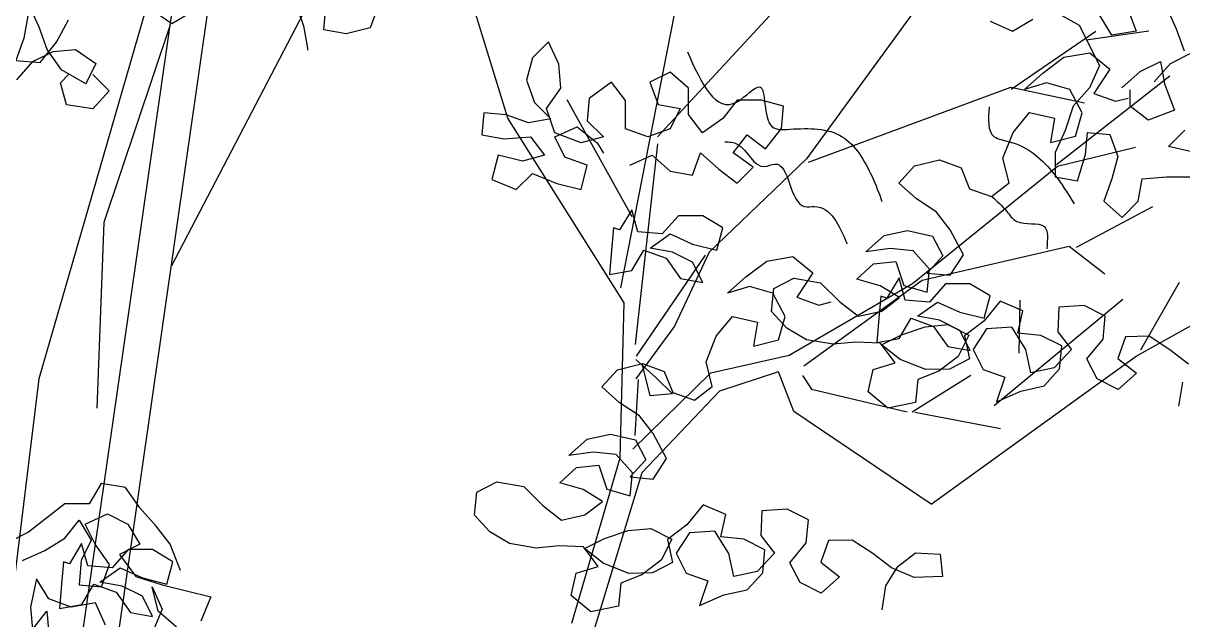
# Model space of a CAD drawing. Header units: metres. Extents: x 37 to 217, y 53 to 242.
# Drawn here: x 49.606 to 53.836, y 59.073 to 61.25 of the extents above; entities that cross this region are included whole.
import ezdxf

# ---------------------------------------------------------------- set-up
doc = ezdxf.new("R2010")
doc.units = ezdxf.units.M
doc.layers.add('DGPRO_Arboles existentes', color=7, linetype='Continuous')

# ---------------------------------------------------------------- blocks, each defined once
blk = doc.blocks.new('Celtis tala VISTA 250 gris')
at = {"color": 252}
for p, q in [((2390.729, 1071.7785), (2391.3881, 1076.3701)), ((2390.729, 1071.7785), (2391.3881, 1076.3701)), ((2390.9554, 1072.4418), (2391.5192, 1076.3701)), ((2390.9554, 1072.4418), (2391.5192, 1076.3701)), ((2392.2442, 1076.3759), (2391.2453, 1074.4601)), ((2392.2442, 1076.3759), (2391.2453, 1074.4601)), ((2391.3441, 1076.0633), (2390.761, 1074.0478)), ((2391.3441, 1076.0633), (2390.761, 1074.0478)), ((2394.1492, 1075.6579), (2393.5609, 1074.8499)), ((2394.1492, 1075.6579), (2393.5609, 1074.8499)), ((2392.8844, 1074.3796), (2393.1256, 1075.6086)), ((2392.8844, 1074.3796), (2393.1256, 1075.6086)), ((2393.0178, 1074.9309), (2393.5147, 1075.4677)), ((2393.0178, 1074.9309), (2393.5147, 1075.4677)), ((2392.4718, 1074.9993), (2392.3441, 1075.414)), ((2392.4718, 1074.9993), (2392.3441, 1075.414)), ((2391.2402, 1075.3394), (2390.9981, 1074.6186)), ((2391.2402, 1075.3394), (2390.9981, 1074.6186)), ((2394.308, 1075.1049), (2394.6163, 1075.3162)), ((2394.308, 1075.1049), (2394.6163, 1075.3162)), ((2394.5813, 1075.2852), (2394.8099, 1075.3171)), ((2394.5813, 1075.2852), (2394.8099, 1075.3171)), ((2394.4736, 1074.8298), (2394.8861, 1075.1534)), ((2394.4736, 1074.8298), (2394.8861, 1075.1534)), ((2393.5682, 1074.8389), (2394.3071, 1075.1123)), ((2393.5682, 1074.8389), (2394.3071, 1075.1123)), ((2394.3071, 1075.1123), (2394.5747, 1075.055)), ((2394.3071, 1075.1123), (2394.5747, 1075.055)), ((2392.9256, 1074.6387), (2392.6887, 1075.0661)), ((2392.9256, 1074.6387), (2392.6887, 1075.0661)), ((2392.8969, 1074.3248), (2392.4718, 1074.9993)), ((2392.8969, 1074.3248), (2392.4718, 1074.9993)), ((2392.9379, 1074.1729), (2393.0187, 1074.9047)), ((2392.9379, 1074.1729), (2393.0187, 1074.9047)), ((2394.4772, 1074.8243), (2394.761, 1074.8926)), ((2394.4772, 1074.8243), (2394.761, 1074.8926)), ((2393.5609, 1074.8499), (2393.2069, 1074.5095)), ((2393.5609, 1074.8499), (2393.2069, 1074.5095)), ((2393.9476, 1074.3957), (2394.4772, 1074.8243)), ((2393.9476, 1074.3957), (2394.4772, 1074.8243)), ((2394.5455, 1074.5286), (2394.8242, 1074.6767)), ((2394.5455, 1074.5286), (2394.8242, 1074.6767)), ((2390.9981, 1074.6186), (2390.9736, 1073.9403)), ((2390.9981, 1074.6186), (2390.9736, 1073.9403)), ((2393.9834, 1074.4075), (2394.5198, 1074.5314)), ((2393.9834, 1074.4075), (2394.5198, 1074.5314)), ((2394.5198, 1074.5314), (2394.6496, 1074.4308)), ((2394.5198, 1074.5314), (2394.6496, 1074.4308)), ((2392.9413, 1074.1305), (2393.1931, 1074.4993)), ((2392.9413, 1074.1305), (2393.1931, 1074.4993)), ((2393.2069, 1074.5095), (2393.0799, 1074.2395)), ((2393.2069, 1074.5095), (2393.0799, 1074.2395)), ((2393.5517, 1074.095), (2393.9834, 1074.4075)), ((2393.5517, 1074.095), (2393.9834, 1074.4075)), ((2394.7803, 1074.154), (2394.9215, 1074.401)), ((2394.7803, 1074.154), (2394.9215, 1074.401)), ((2393.4977, 1074.1347), (2393.9476, 1074.3957)), ((2393.4977, 1074.1347), (2393.9476, 1074.3957)), ((2392.8812, 1073.7598), (2392.8969, 1074.3248)), ((2392.8812, 1073.7598), (2392.8969, 1074.3248)), ((2394.2452, 1073.9505), (2394.7145, 1074.3385)), ((2394.2452, 1073.9505), (2394.7145, 1074.3385)), ((2394.3366, 1074.1413), (2394.3401, 1074.335)), ((2394.3366, 1074.1413), (2394.3401, 1074.335)), ((2394.7631, 1074.1309), (2395.0164, 1074.2712)), ((2394.7631, 1074.1309), (2395.0164, 1074.2712)), ((2393.0799, 1074.2395), (2392.9384, 1074.0481)), ((2393.0799, 1074.2395), (2392.9384, 1074.0481)), ((2393.2121, 1074.0691), (2393.4977, 1074.1347)), ((2393.2121, 1074.0691), (2393.4977, 1074.1347)), ((2394.0155, 1073.5906), (2394.7631, 1074.1309)), ((2394.0155, 1073.5906), (2394.7631, 1074.1309)), ((2392.9282, 1073.7907), (2393.2121, 1074.0691)), ((2392.9282, 1073.7907), (2393.2121, 1074.0691)), ((2393.4589, 1074.0734), (2393.2439, 1074.0029)), ((2393.4589, 1074.0734), (2393.2439, 1074.0029)), ((2393.5151, 1073.9282), (2393.4589, 1074.0734)), ((2393.5151, 1073.9282), (2393.4589, 1074.0734)), ((2393.5469, 1074.0601), (2393.5797, 1074.0104)), ((2393.5469, 1074.0601), (2393.5797, 1074.0104)), ((2393.9471, 1073.9279), (2394.1606, 1074.0608)), ((2393.9471, 1073.9279), (2394.1606, 1074.0608)), ((2390.761, 1074.0478), (2390.5682, 1072.462)), ((2390.761, 1074.0478), (2390.5682, 1072.462)), ((2392.9359, 1073.8409), (2392.9481, 1074.0455)), ((2392.9359, 1073.8409), (2392.9481, 1074.0455)), ((2393.2439, 1074.0029), (2392.9608, 1073.7052)), ((2393.2439, 1074.0029), (2392.9608, 1073.7052)), ((2393.5797, 1074.0104), (2393.9279, 1073.9271)), ((2393.5797, 1074.0104), (2393.9279, 1073.9271)), ((2394.0155, 1073.5906), (2393.5151, 1073.9282)), ((2394.0155, 1073.5906), (2393.5151, 1073.9282)), ((2393.9563, 1073.926), (2394.2688, 1073.8667)), ((2393.9563, 1073.926), (2394.2688, 1073.8667)), ((2392.7049, 1073.1561), (2392.8812, 1073.7598)), ((2392.7049, 1073.1561), (2392.8812, 1073.7598)), ((2392.9608, 1073.7052), (2392.7855, 1073.13)), ((2392.9608, 1073.7052), (2392.7855, 1073.13))]:
    blk.add_line(p, q, dxfattribs=at)
for points in [[(2394.8298, 1075.132), (2394.8888, 1075.1985), (2394.9627, 1075.2355)], [(2394.9405, 1075.2429), (2394.9109, 1075.3241), (2394.8739, 1075.4054)], [(2394.7335, 1075.3979), (2394.7631, 1075.3166), (2394.6745, 1075.3018), (2394.6301, 1075.3756)], [(2396.2514, 1075.0644), (2396.3104, 1075.1309), (2396.3843, 1075.1679), (2396.4655, 1075.1754), (2396.5395, 1075.1238), (2396.5026, 1075.0498), (2396.4139, 1075.1015), (2396.3621, 1075.1753), (2396.3325, 1075.2566), (2396.2955, 1075.3378), (2396.2216, 1075.382)], [(2396.2514, 1075.0644), (2396.3104, 1075.1309), (2396.3843, 1075.1679), (2396.4655, 1075.1754), (2396.5395, 1075.1238), (2396.5026, 1075.0498), (2396.4139, 1075.1015), (2396.3621, 1075.1753), (2396.3325, 1075.2566), (2396.2955, 1075.3378), (2396.2216, 1075.382)], [(2390.722, 1075.372), (2390.7073, 1075.2907), (2390.6778, 1075.2094), (2390.7665, 1075.2021), (2390.8255, 1075.2761), (2390.8697, 1075.3574)], [(2391.3204, 1075.3873), (2391.2465, 1075.3429), (2391.1726, 1075.3946)], [(2390.722, 1075.372), (2390.7073, 1075.2907), (2390.6778, 1075.2094), (2390.7665, 1075.2021), (2390.8255, 1075.2761), (2390.8697, 1075.3574)], [(2391.3204, 1075.3873), (2391.2465, 1075.3429), (2391.1726, 1075.3946)], [(2394.2312, 1075.3531), (2394.3125, 1075.3162), (2394.3863, 1075.3606)], [(2394.475, 1075.3828), (2394.5563, 1075.3386), (2394.6303, 1075.1909), (2394.5934, 1075.1096), (2394.5344, 1075.0431), (2394.5049, 1074.9544), (2394.468, 1074.8731), (2394.4681, 1074.7844), (2394.5494, 1074.7697), (2394.5789, 1074.8658), (2394.5862, 1074.9471), (2394.6675, 1074.9397), (2394.6971, 1074.8585), (2394.675, 1074.7772), (2394.6455, 1074.6959), (2394.7121, 1074.6369), (2394.7711, 1074.696), (2394.7858, 1074.7773), (2394.8745, 1074.7848), (2394.9631, 1074.7849)], [(2394.9778, 1074.8735), (2394.8817, 1074.8956), (2394.9408, 1074.9548)], [(2394.2312, 1075.3531), (2394.3125, 1075.3162), (2394.3863, 1075.3606)], [(2394.475, 1075.3828), (2394.5563, 1075.3386), (2394.6303, 1075.1909), (2394.5934, 1075.1096), (2394.5344, 1075.0431), (2394.5049, 1074.9544), (2394.468, 1074.8731), (2394.4681, 1074.7844), (2394.5494, 1074.7697), (2394.5789, 1074.8658), (2394.5862, 1074.9471), (2394.6675, 1074.9397), (2394.6971, 1074.8585), (2394.675, 1074.7772), (2394.6455, 1074.6959), (2394.7121, 1074.6369), (2394.7711, 1074.696), (2394.7858, 1074.7773), (2394.8745, 1074.7848), (2394.9631, 1074.7849)], [(2394.9778, 1074.8735), (2394.8817, 1074.8956), (2394.9408, 1074.9548)], [(2391.6305, 1075.5723), (2391.6749, 1075.4985), (2391.6971, 1075.4172), (2391.7268, 1075.336), (2391.7416, 1075.2547), (2391.7416, 1075.2474)], [(2391.6305, 1075.5723), (2391.6749, 1075.4985), (2391.6971, 1075.4172), (2391.7268, 1075.336), (2391.7416, 1075.2547), (2391.7416, 1075.2474)], [(2391.9999, 1075.5062), (2392, 1075.4101), (2391.9706, 1075.3288), (2391.8819, 1075.3066), (2391.8006, 1075.3213), (2391.808, 1075.4026), (2391.8744, 1075.4617), (2391.9556, 1075.4913), (2391.9926, 1075.4914)], [(2391.9999, 1075.5062), (2392, 1075.4101), (2391.9706, 1075.3288), (2391.8819, 1075.3066), (2391.8006, 1075.3213), (2391.808, 1075.4026), (2391.8744, 1075.4617), (2391.9556, 1075.4913), (2391.9926, 1075.4914)], [(2392.9167, 1074.8273), (2392.9979, 1074.8643), (2393.0644, 1074.8053), (2393.1457, 1074.7906), (2393.1752, 1074.8719), (2393.2417, 1074.8128), (2393.3083, 1074.7612), (2393.3673, 1074.8204), (2393.2934, 1074.872), (2393.345, 1074.9385), (2393.4116, 1074.8869), (2393.4706, 1074.9608), (2393.4779, 1075.0421), (2393.3966, 1075.0642), (2393.308, 1075.0641), (2393.2563, 1074.9976), (2393.1825, 1074.9458), (2393.1307, 1075.0122), (2393.1306, 1075.1083), (2393.0641, 1075.1673), (2392.9903, 1075.1303), (2393.0199, 1075.0491), (2393.1012, 1075.0344), (2393.0643, 1074.9604), (2392.983, 1074.9308), (2392.9018, 1074.9603), (2392.9017, 1075.0637), (2392.8499, 1075.1302), (2392.7687, 1075.071), (2392.7614, 1074.9897), (2392.8205, 1074.9307), (2392.7393, 1074.9084), (2392.6432, 1074.9453), (2392.6136, 1075.0339), (2392.6652, 1075.1078), (2392.6577, 1075.1965), (2392.6207, 1075.2777), (2392.5617, 1075.2186), (2392.5396, 1075.1373), (2392.5692, 1075.056), (2392.6284, 1074.997), (2392.5471, 1074.9821), (2392.4658, 1075.0116), (2392.3846, 1075.0189), (2392.3772, 1074.9377), (2392.4585, 1074.9229), (2392.5546, 1074.9304), (2392.6063, 1074.864), (2392.5251, 1074.8417), (2392.4364, 1074.8638), (2392.4143, 1074.7752), (2392.503, 1074.7383), (2392.5621, 1074.7975), (2392.6508, 1074.7606), (2392.7394, 1074.7385), (2392.7615, 1074.8272), (2392.6802, 1074.8567), (2392.6432, 1074.9305), (2392.7244, 1074.9675), (2392.7984, 1074.9085), (2392.8206, 1074.8716)], [(2392.9167, 1074.8273), (2392.9979, 1074.8643), (2393.0644, 1074.8053), (2393.1457, 1074.7906), (2393.1752, 1074.8719), (2393.2417, 1074.8128), (2393.3083, 1074.7612), (2393.3673, 1074.8204), (2393.2934, 1074.872), (2393.345, 1074.9385), (2393.4116, 1074.8869), (2393.4706, 1074.9608), (2393.4779, 1075.0421), (2393.3966, 1075.0642), (2393.308, 1075.0641), (2393.2563, 1074.9976), (2393.1825, 1074.9458), (2393.1307, 1075.0122), (2393.1306, 1075.1083), (2393.0641, 1075.1673), (2392.9903, 1075.1303), (2393.0199, 1075.0491), (2393.1012, 1075.0344), (2393.0643, 1074.9604), (2392.983, 1074.9308), (2392.9018, 1074.9603), (2392.9017, 1075.0637), (2392.8499, 1075.1302), (2392.7687, 1075.071), (2392.7614, 1074.9897), (2392.8205, 1074.9307), (2392.7393, 1074.9084), (2392.6432, 1074.9453), (2392.6136, 1075.0339), (2392.6652, 1075.1078), (2392.6577, 1075.1965), (2392.6207, 1075.2777), (2392.5617, 1075.2186), (2392.5396, 1075.1373), (2392.5692, 1075.056), (2392.6284, 1074.997), (2392.5471, 1074.9821), (2392.4658, 1075.0116), (2392.3846, 1075.0189), (2392.3772, 1074.9377), (2392.4585, 1074.9229), (2392.5546, 1074.9304), (2392.6063, 1074.864), (2392.5251, 1074.8417), (2392.4364, 1074.8638), (2392.4143, 1074.7752), (2392.503, 1074.7383), (2392.5621, 1074.7975), (2392.6508, 1074.7606), (2392.7394, 1074.7385), (2392.7615, 1074.8272), (2392.6802, 1074.8567), (2392.6432, 1074.9305), (2392.7244, 1074.9675), (2392.7984, 1074.9085), (2392.8206, 1074.8716)], [(2394.9199, 1073.9481), (2394.9343, 1074.0359)], [(2394.9544, 1074.101), (2394.886, 1074.1539), (2394.8114, 1074.2029), (2394.7252, 1074.2009), (2394.6966, 1074.1216), (2394.765, 1074.0687), (2394.698, 1074.0089), (2394.621, 1074.0477), (2394.5839, 1074.1203), (2394.643, 1074.1926), (2394.6512, 1074.2765), (2394.5743, 1074.3153), (2394.4819, 1074.3093), (2394.4777, 1074.2192), (2394.5273, 1074.1545), (2394.4642, 1074.0884), (2394.3797, 1074.07), (2394.3613, 1074.1545), (2394.31, 1074.2357), (2394.2176, 1074.2297), (2394.1687, 1074.1551), (2394.2058, 1074.0824), (2394.2851, 1074.0538), (2394.2542, 1073.9644), (2394.3433, 1074.0032), (2394.4277, 1074.0217), (2394.4846, 1074.0838), (2394.4928, 1074.1676), (2394.4159, 1074.2064), (2394.332, 1074.2146), (2394.3504, 1074.2961), (2394.2673, 1074.331), (2394.2081, 1074.2586), (2394.1371, 1074.205), (2394.1555, 1074.1206), (2394.0829, 1074.0834), (2393.9967, 1074.0814), (2393.9034, 1074.1185), (2393.835, 1074.1715), (2393.9076, 1074.2086), (2393.9944, 1074.2372), (2394.0766, 1074.2455), (2394.1535, 1074.2067), (2394.1147, 1074.1298), (2394.0437, 1074.0762), (2393.9672, 1074.0452), (2393.9589, 1073.9614), (2393.858, 1073.9413), (2393.7857, 1074.0005), (2393.8041, 1074.082), (2393.8846, 1074.1067), (2393.831, 1074.1777), (2393.741, 1074.182), (2393.6588, 1074.1737), (2393.5608, 1074.1905), (2393.4901, 1074.2332), (2393.4342, 1074.294), (2393.4424, 1074.3779), (2393.5151, 1074.415), (2393.613, 1074.3983), (2393.6831, 1074.3289), (2393.7515, 1074.276), (2393.8359, 1074.2944), (2393.9007, 1074.3441), (2393.83, 1074.3868), (2393.7445, 1074.4114), (2393.8053, 1074.4673), (2393.8875, 1074.4756), (2393.9161, 1074.3888), (2394.0016, 1074.3641), (2394.0098, 1074.448), (2393.95, 1074.515), (2393.8661, 1074.5232), (2393.7777, 1074.5111), (2393.8448, 1074.5709), (2393.9293, 1074.5893), (2394.021, 1074.5686), (2394.0581, 1074.496), (2394.0013, 1074.4338), (2394.0851, 1074.4256), (2394.1341, 1074.5003), (2394.0851, 1074.5917), (2394.0354, 1074.6564), (2393.9608, 1074.7054), (2393.8987, 1074.7622), (2393.9555, 1074.8244), (2394.0462, 1074.8468), (2394.1255, 1074.8182), (2394.1564, 1074.7416), (2394.2356, 1074.713), (2394.3004, 1074.7626), (2394.278, 1074.8534), (2394.3152, 1074.9467), (2394.3743, 1075.0191), (2394.466, 1074.9984), (2394.4516, 1074.9106), (2394.5423, 1074.933), (2394.567, 1075.0185), (2394.5219, 1075.1036), (2394.4364, 1075.1282), (2394.3559, 1075.1036), (2394.4229, 1075.1634), (2394.5002, 1075.221), (2394.5949, 1075.2371), (2394.6672, 1075.1779), (2394.6097, 1075.0891), (2394.6889, 1075.0606), (2394.7343, 1075.0717)], [(2394.9199, 1073.9481), (2394.9343, 1074.0359)], [(2394.9544, 1074.101), (2394.886, 1074.1539), (2394.8114, 1074.2029), (2394.7252, 1074.2009), (2394.6966, 1074.1216), (2394.765, 1074.0687), (2394.698, 1074.0089), (2394.621, 1074.0477), (2394.5839, 1074.1203), (2394.643, 1074.1926), (2394.6512, 1074.2765), (2394.5743, 1074.3153), (2394.4819, 1074.3093), (2394.4777, 1074.2192), (2394.5273, 1074.1545), (2394.4642, 1074.0884), (2394.3797, 1074.07), (2394.3613, 1074.1545), (2394.31, 1074.2357), (2394.2176, 1074.2297), (2394.1687, 1074.1551), (2394.2058, 1074.0824), (2394.2851, 1074.0538), (2394.2542, 1073.9644), (2394.3433, 1074.0032), (2394.4277, 1074.0217), (2394.4846, 1074.0838), (2394.4928, 1074.1676), (2394.4159, 1074.2064), (2394.332, 1074.2146), (2394.3504, 1074.2961), (2394.2673, 1074.331), (2394.2081, 1074.2586), (2394.1371, 1074.205), (2394.1555, 1074.1206), (2394.0829, 1074.0834), (2393.9967, 1074.0814), (2393.9034, 1074.1185), (2393.835, 1074.1715), (2393.9076, 1074.2086), (2393.9944, 1074.2372), (2394.0766, 1074.2455), (2394.1535, 1074.2067), (2394.1147, 1074.1298), (2394.0437, 1074.0762), (2393.9672, 1074.0452), (2393.9589, 1073.9614), (2393.858, 1073.9413), (2393.7857, 1074.0005), (2393.8041, 1074.082), (2393.8846, 1074.1067), (2393.831, 1074.1777), (2393.741, 1074.182), (2393.6588, 1074.1737), (2393.5608, 1074.1905), (2393.4901, 1074.2332), (2393.4342, 1074.294), (2393.4424, 1074.3779), (2393.5151, 1074.415), (2393.613, 1074.3983), (2393.6831, 1074.3289), (2393.7515, 1074.276), (2393.8359, 1074.2944), (2393.9007, 1074.3441), (2393.83, 1074.3868), (2393.7445, 1074.4114), (2393.8053, 1074.4673), (2393.8875, 1074.4756), (2393.9161, 1074.3888), (2394.0016, 1074.3641), (2394.0098, 1074.448), (2393.95, 1074.515), (2393.8661, 1074.5232), (2393.7777, 1074.5111), (2393.8448, 1074.5709), (2393.9293, 1074.5893), (2394.021, 1074.5686), (2394.0581, 1074.496), (2394.0013, 1074.4338), (2394.0851, 1074.4256), (2394.1341, 1074.5003), (2394.0851, 1074.5917), (2394.0354, 1074.6564), (2393.9608, 1074.7054), (2393.8987, 1074.7622), (2393.9555, 1074.8244), (2394.0462, 1074.8468), (2394.1255, 1074.8182), (2394.1564, 1074.7416), (2394.2356, 1074.713), (2394.3004, 1074.7626), (2394.278, 1074.8534), (2394.3152, 1074.9467), (2394.3743, 1075.0191), (2394.466, 1074.9984), (2394.4516, 1074.9106), (2394.5423, 1074.933), (2394.567, 1075.0185), (2394.5219, 1075.1036), (2394.4364, 1075.1282), (2394.3559, 1075.1036), (2394.4229, 1075.1634), (2394.5002, 1075.221), (2394.5949, 1075.2371), (2394.6672, 1075.1779), (2394.6097, 1075.0891), (2394.6889, 1075.0606), (2394.7343, 1075.0717)], [(2394.7116, 1075.1097), (2394.7781, 1075.1689), (2394.8519, 1075.2059), (2394.8668, 1075.1246), (2394.9038, 1075.0286), (2394.8078, 1074.9916), (2394.7412, 1075.0432), (2394.7412, 1075.1023)], [(2394.7116, 1075.1097), (2394.7781, 1075.1689), (2394.8519, 1075.2059), (2394.8668, 1075.1246), (2394.9038, 1075.0286), (2394.8078, 1074.9916), (2394.7412, 1075.0432), (2394.7412, 1075.1023)], [(2390.9586, 1075.158), (2391.0177, 1075.0989), (2390.9587, 1075.0324), (2390.8626, 1075.0471), (2390.8404, 1075.1283), (2390.8699, 1075.1579)], [(2390.9586, 1075.158), (2391.0177, 1075.0989), (2390.9587, 1075.0324), (2390.8626, 1075.0471), (2390.8404, 1075.1283), (2390.8699, 1075.1579)], [(2392.8578, 1074.5983), (2392.8504, 1074.517), (2392.8431, 1074.4283), (2392.9244, 1074.4432), (2392.9686, 1074.5171), (2393.0499, 1074.4876), (2393.1017, 1074.4138), (2393.183, 1074.3991), (2393.146, 1074.4729), (2393.0721, 1074.5098), (2392.9908, 1074.5245), (2393.0646, 1074.5763), (2393.1459, 1074.5394), (2393.2346, 1074.5173), (2393.2567, 1074.5986), (2393.1828, 1074.6429), (2393.0941, 1074.6428), (2393.0351, 1074.5763), (2392.9464, 1074.5836), (2392.9242, 1074.6648), (2392.8799, 1074.5909), (2392.8578, 1074.5983)], [(2392.8578, 1074.5983), (2392.8504, 1074.517), (2392.8431, 1074.4283), (2392.9244, 1074.4432), (2392.9686, 1074.5171), (2393.0499, 1074.4876), (2393.1017, 1074.4138), (2393.183, 1074.3991), (2393.146, 1074.4729), (2393.0721, 1074.5098), (2392.9908, 1074.5245), (2393.0646, 1074.5763), (2393.1459, 1074.5394), (2393.2346, 1074.5173), (2393.2567, 1074.5986), (2393.1828, 1074.6429), (2393.0941, 1074.6428), (2393.0351, 1074.5763), (2392.9464, 1074.5836), (2392.9242, 1074.6648), (2392.8799, 1074.5909), (2392.8578, 1074.5983)], [(2393.8368, 1073.2047), (2393.8512, 1073.2925), (2393.8939, 1073.3631), (2393.9587, 1073.4128), (2394.0488, 1073.4085), (2394.057, 1073.3264), (2393.9544, 1073.3227), (2393.8713, 1073.3576), (2393.8029, 1073.4105), (2393.7282, 1073.4594), (2393.6421, 1073.4575), (2393.6135, 1073.3782), (2393.6819, 1073.3253), (2393.6149, 1073.2655), (2393.5379, 1073.3042), (2393.5008, 1073.3769), (2393.5599, 1073.4492), (2393.5681, 1073.5331), (2393.4912, 1073.5718), (2393.3988, 1073.5659), (2393.3946, 1073.4758), (2393.4442, 1073.4111), (2393.3811, 1073.345), (2393.2966, 1073.3266), (2393.2782, 1073.411), (2393.2269, 1073.4922), (2393.1345, 1073.4863), (2393.0855, 1073.4117), (2393.1227, 1073.339), (2393.2019, 1073.3104), (2393.171, 1073.221), (2393.2601, 1073.2598), (2393.3446, 1073.2782), (2393.4015, 1073.3404), (2393.4097, 1073.4242), (2393.3328, 1073.463), (2393.2489, 1073.4712), (2393.2673, 1073.5527), (2393.1841, 1073.5876), (2393.125, 1073.5152), (2393.054, 1073.4616), (2393.0724, 1073.3771), (2392.9997, 1073.34), (2392.9136, 1073.338), (2392.8202, 1073.3751), (2392.7519, 1073.4281), (2392.8245, 1073.4652), (2392.9113, 1073.4938), (2392.9935, 1073.5021), (2393.0704, 1073.4633), (2393.0316, 1073.3863), (2392.9606, 1073.3327), (2392.884, 1073.3018), (2392.8758, 1073.218), (2392.7749, 1073.1979), (2392.7026, 1073.2571), (2392.721, 1073.3386), (2392.8015, 1073.3633), (2392.7479, 1073.4343), (2392.6578, 1073.4386), (2392.5756, 1073.4303), (2392.4777, 1073.4471), (2392.407, 1073.4898), (2392.3511, 1073.5506), (2392.3593, 1073.6344), (2392.4319, 1073.6716), (2392.5299, 1073.6549), (2392.5999, 1073.5855), (2392.6683, 1073.5326), (2392.7528, 1073.551), (2392.8176, 1073.6007), (2392.7469, 1073.6434), (2392.6614, 1073.668), (2392.7222, 1073.7239), (2392.8044, 1073.7322), (2392.833, 1073.6454), (2392.9185, 1073.6207), (2392.9267, 1073.7046), (2392.8669, 1073.7716), (2392.783, 1073.7798), (2392.6946, 1073.7676), (2392.7616, 1073.8275), (2392.8461, 1073.8459), (2392.9379, 1073.8252), (2392.975, 1073.7526), (2392.9182, 1073.6904), (2393.002, 1073.6822), (2393.051, 1073.7569), (2393.002, 1073.8482), (2392.9523, 1073.913), (2392.8777, 1073.962), (2392.8155, 1074.0188), (2392.8724, 1074.081), (2392.9631, 1074.1033), (2393.0424, 1074.0748), (2393.0733, 1073.9982), (2393.1525, 1073.9696), (2393.2173, 1074.0192), (2393.1949, 1074.11), (2393.232, 1074.2033), (2393.2912, 1074.2757), (2393.3829, 1074.255), (2393.3685, 1074.1672), (2393.4592, 1074.1896), (2393.4838, 1074.275), (2393.4388, 1074.3602), (2393.3533, 1074.3848), (2393.2728, 1074.3601), (2393.3398, 1074.42), (2393.4171, 1074.4775), (2393.5117, 1074.4937), (2393.5841, 1074.4345), (2393.5266, 1074.3457), (2393.6058, 1074.3171), (2393.6512, 1074.3283)], [(2393.8325, 1074.3498), (2393.8252, 1074.2686), (2393.8179, 1074.1799), (2393.8992, 1074.1947), (2393.9434, 1074.2687), (2394.0247, 1074.2392), (2394.0765, 1074.1654), (2394.1578, 1074.1507), (2394.1208, 1074.2245), (2394.0469, 1074.2614), (2393.9656, 1074.2761), (2394.0394, 1074.3279), (2394.1207, 1074.291), (2394.2094, 1074.2689), (2394.2315, 1074.3502), (2394.1576, 1074.3945), (2394.0689, 1074.3944), (2394.0099, 1074.3278), (2393.9212, 1074.3351), (2393.899, 1074.4164), (2393.8547, 1074.3425), (2393.8325, 1074.3498)], [(2392.9395, 1074.1181), (2393.0134, 1074.0517), (2393.0726, 1073.9927), (2392.9913, 1073.9852), (2392.9616, 1074.1034)], [(2392.9395, 1074.1181), (2393.0134, 1074.0517), (2393.0726, 1073.9927), (2392.9913, 1073.9852), (2392.9616, 1074.1034)], [(2391.2779, 1073.3483), (2391.2409, 1073.4443), (2391.1891, 1073.5107), (2391.13, 1073.5772), (2391.0782, 1073.651), (2390.9895, 1073.6657), (2390.9452, 1073.5918), (2390.8566, 1073.5917), (2390.7237, 1073.4881), (2390.6499, 1073.4511)], [(2390.7016, 1073.3847), (2390.7829, 1073.4217), (2390.8567, 1073.4661), (2390.9084, 1073.5326), (2390.9528, 1073.4588), (2390.9159, 1073.3849), (2390.9086, 1073.2962), (2390.9898, 1073.2889), (2391.0193, 1073.3702), (2390.9675, 1073.444), (2390.9305, 1073.5179), (2391.0118, 1073.5549), (2391.0857, 1073.518), (2391.1301, 1073.4442), (2391.0562, 1073.4072), (2391.1154, 1073.326), (2391.2115, 1073.2965), (2391.3888, 1073.2523), (2391.352, 1073.1636)], [(2391.2633, 1073.1414), (2391.1968, 1073.2004), (2391.1745, 1073.2891), (2391.2116, 1073.2078), (2391.1747, 1073.1192)], [(2391.0048, 1073.1486), (2390.9677, 1073.2298), (2390.8791, 1073.2149), (2390.7978, 1073.2444), (2390.7534, 1073.3182), (2390.7313, 1073.2148), (2390.7388, 1073.1335), (2390.7905, 1073.2001), (2390.7979, 1073.1188)], [(2390.8514, 1073.38), (2390.8441, 1073.2987), (2390.8368, 1073.21), (2390.918, 1073.2249), (2390.9623, 1073.2988), (2391.0436, 1073.2693), (2391.0954, 1073.1955), (2391.1766, 1073.1808), (2391.1396, 1073.2546), (2391.0657, 1073.2915), (2390.9844, 1073.3062), (2391.0583, 1073.358), (2391.1396, 1073.3211), (2391.2283, 1073.2991), (2391.2503, 1073.3803), (2391.1764, 1073.4246), (2391.0878, 1073.4245), (2391.0287, 1073.358), (2390.9401, 1073.3653), (2390.9178, 1073.4465), (2390.8736, 1073.3726), (2390.8514, 1073.38)], [(2390.8514, 1073.38), (2390.8441, 1073.2987), (2390.8368, 1073.21), (2390.918, 1073.2249), (2390.9623, 1073.2988), (2391.0436, 1073.2693), (2391.0954, 1073.1955), (2391.1766, 1073.1808), (2391.1396, 1073.2546), (2391.0657, 1073.2915), (2390.9844, 1073.3062), (2391.0583, 1073.358), (2391.1396, 1073.3211), (2391.2283, 1073.2991), (2391.2503, 1073.3803), (2391.1764, 1073.4246), (2391.0878, 1073.4245), (2391.0287, 1073.358), (2390.9401, 1073.3653), (2390.9178, 1073.4465), (2390.8736, 1073.3726), (2390.8514, 1073.38)]]:
    blk.add_lwpolyline(points, dxfattribs=at)
for points in [[(2393.1269, 1075.2406), (2393.3089, 1075.0587), (2393.3908, 1075.1132), (2393.4363, 1074.9677), (2393.5, 1074.9586), (2393.6911, 1074.9313), (2393.8003, 1074.7858), (2393.8367, 1074.6949)], [(2393.1269, 1075.2406), (2393.3089, 1075.0587), (2393.3908, 1075.1132), (2393.4363, 1074.9677), (2393.5, 1074.9586), (2393.6911, 1074.9313), (2393.8003, 1074.7858), (2393.8367, 1074.6949)], [(2394.228, 1075.0405), (2394.2462, 1074.9313), (2394.3008, 1074.9131), (2394.4646, 1074.7949), (2394.5374, 1074.6858)], [(2394.228, 1075.0405), (2394.2462, 1074.9313), (2394.3008, 1074.9131), (2394.4646, 1074.7949), (2394.5374, 1074.6858)], [(2393.2634, 1074.9131), (2393.3089, 1074.9041), (2393.409, 1074.8222), (2393.4454, 1074.8313), (2393.5546, 1074.6767), (2393.591, 1074.6767), (2393.7093, 1074.5403)], [(2393.2634, 1074.9131), (2393.3089, 1074.9041), (2393.409, 1074.8222), (2393.4454, 1074.8313), (2393.5546, 1074.6767), (2393.591, 1074.6767), (2393.7093, 1074.5403)], [(2394.2371, 1074.7131), (2394.2917, 1074.6585), (2394.3281, 1074.6221), (2394.4282, 1074.6039), (2394.4373, 1074.5221)], [(2394.2371, 1074.7131), (2394.2917, 1074.6585), (2394.3281, 1074.6221), (2394.4282, 1074.6039), (2394.4373, 1074.5221)]]:
    blk.add_spline(points, degree=3, dxfattribs=at)

msp = doc.modelspace()

# ---------------------------------------------------------------- block references
at = {"layer": 'DGPRO_Arboles existentes'}
for p in [(-2346.6683, -1014.0216), (-2341.0982, -1014.0958)]:
    msp.add_blockref('Celtis tala VISTA 250 gris', p, dxfattribs=at)

doc.saveas('drawing.dxf')
